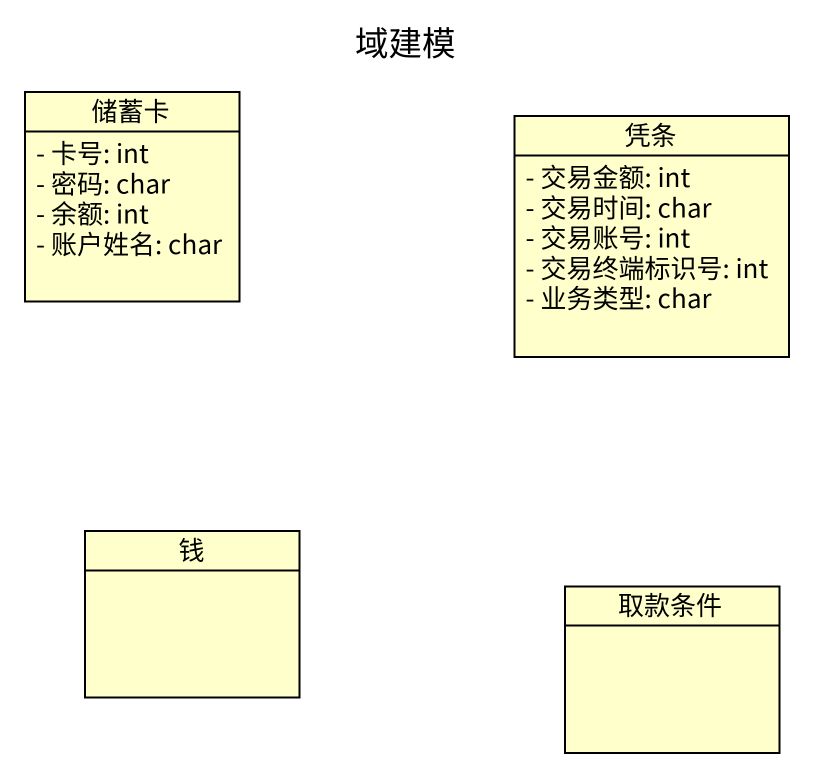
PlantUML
@startuml
title 域建模
hide circle
hide empty members
skinparam classAttributeIconSize 0
class 储蓄卡 {
  - 卡号: int
  - 密码: char
  - 余额: int
  - 账户姓名: char
}
class 凭条 {
  - 交易金额: int
  - 交易时间: char
  - 交易账号: int
  - 交易终端标识号: int
  - 业务类型: char
}
class 钱
class 取款条件
@enduml
